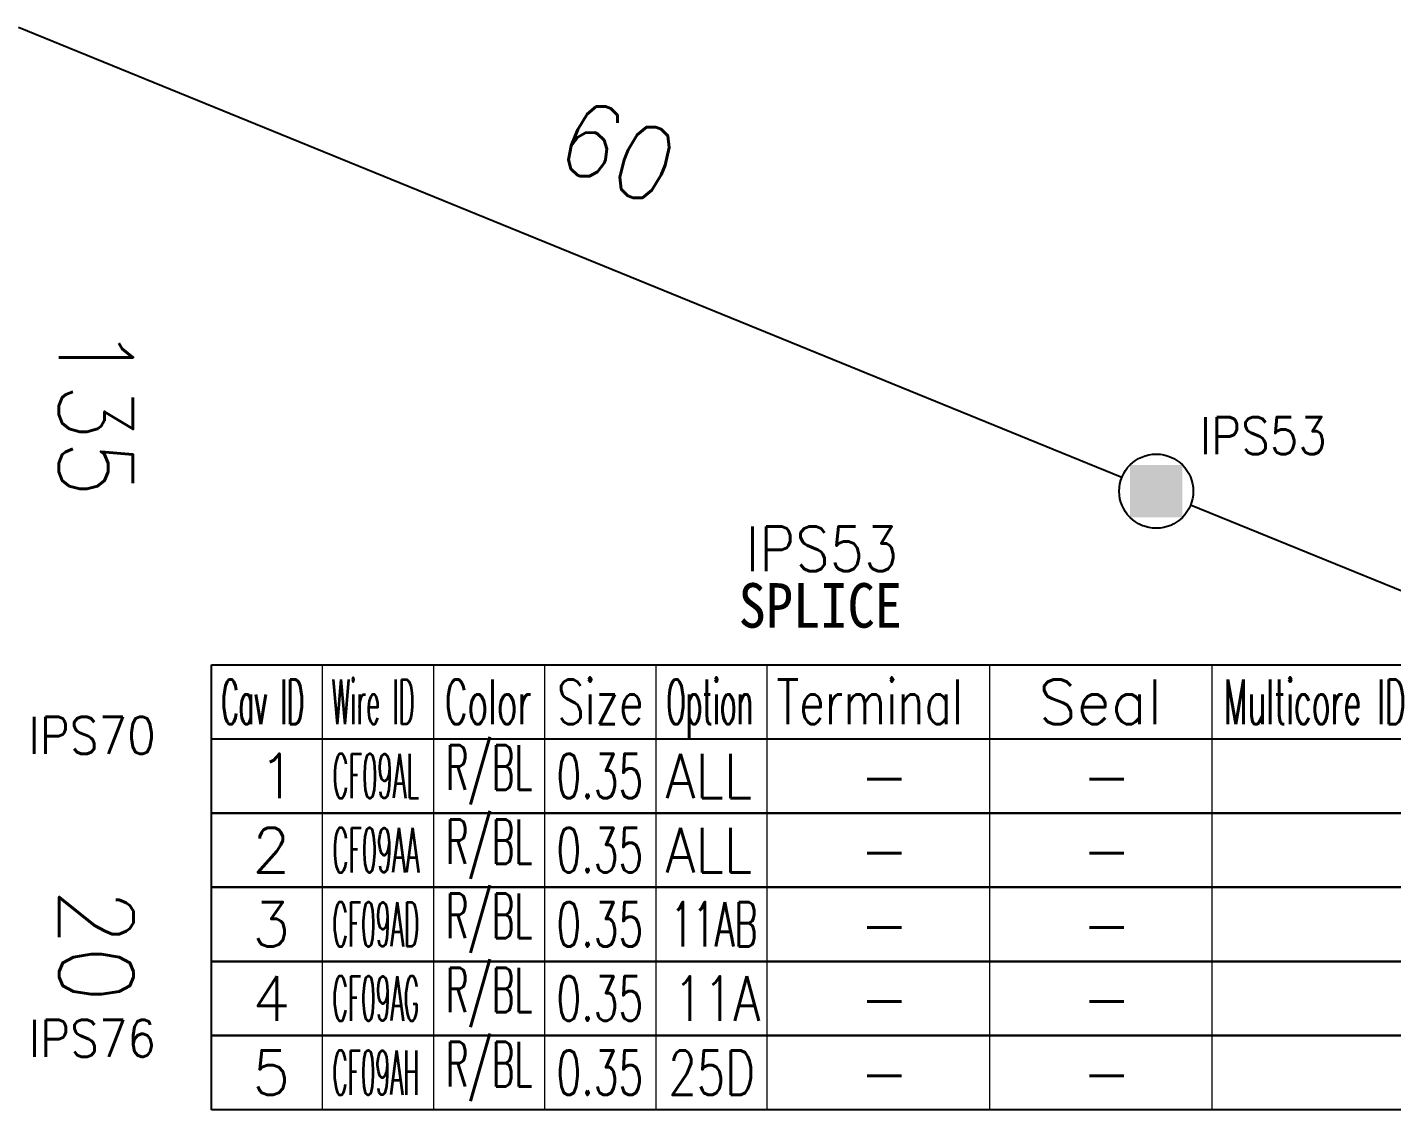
# Model space of a CAD drawing. Header units: inches. Extents: x 47316 to 59086, y 3141 to 11743.
# Drawn here: x 52260.6 to 52352.6, y 8549.8 to 8622.8 of the extents above; entities that cross this region are included whole.
import ezdxf

# ---------------------------------------------------------------- set-up
doc = ezdxf.new("R2010")
doc.units = ezdxf.units.IN
doc.header["$MEASUREMENT"] = 0
doc.styles.get("Standard").update_dxf_attribs({"font": ''})
doc.styles.get('Standard').set_extended_font_data('SimSun')
doc.linetypes.add('_VH_OTCON', pattern='A,0.0001,[7,VeSys.shx,S=0.1,R=0,X=0,Y=0],-0.4,[7,VeSys.shx,S=0.1,R=0,X=0,Y=0],-0.4,["X",Standard,S=1,R=0,X=-0.5,Y=-0.5],-0.0001,[7,VeSys.shx,S=0.1,R=0,X=0,Y=0],-0.4', length=1.2002)

msp = doc.modelspace()

# ---------------------------------------------------------------- linework, layer by layer
at = {"color": 0, "linetype": '_VH_OTCON', "lineweight": -2, "ltscale": 5}
for p, q in [((52259.994, 8622.773), (52334.427, 8592.44)), ((52400.081, 8565.685), (52339.057, 8590.553))]:
    msp.add_line(p, q, dxfattribs=at)
at = {"color": 0, "linetype": 'Continuous', "lineweight": -2}
for p, q in [((52273.006, 8579.798), (52355.506, 8579.798)), ((52273.006, 8574.798), (52273.006, 8579.798)), ((52273.006, 8574.798), (52355.506, 8574.798))]:
    msp.add_line(p, q, dxfattribs=at)
at = {"color": 7, "linetype": 'Continuous', "lineweight": 15}
for p, q in [((52280.506, 8574.798), (52280.506, 8579.798)), ((52288.006, 8574.798), (52288.006, 8579.798)), ((52295.506, 8574.798), (52295.506, 8579.798)), ((52303.006, 8574.798), (52303.006, 8579.798)), ((52310.506, 8574.798), (52310.506, 8579.798)), ((52325.506, 8574.798), (52325.506, 8579.798)), ((52340.506, 8574.798), (52340.506, 8579.798))]:
    msp.add_line(p, q, dxfattribs=at)
at = {"color": 102, "linetype": 'Continuous', "lineweight": 15}
for p, q in [((52280.506, 8569.798), (52280.506, 8574.798)), ((52288.006, 8569.798), (52288.006, 8574.798)), ((52295.506, 8569.798), (52295.506, 8574.798)), ((52303.006, 8569.798), (52303.006, 8574.798)), ((52310.506, 8569.798), (52310.506, 8574.798)), ((52325.506, 8569.798), (52325.506, 8574.798)), ((52340.506, 8569.798), (52340.506, 8574.798)), ((52280.506, 8564.798), (52280.506, 8569.798)), ((52288.006, 8564.798), (52288.006, 8569.798)), ((52295.506, 8564.798), (52295.506, 8569.798)), ((52303.006, 8564.798), (52303.006, 8569.798)), ((52310.506, 8564.798), (52310.506, 8569.798)), ((52325.506, 8564.798), (52325.506, 8569.798)), ((52340.506, 8564.798), (52340.506, 8569.798)), ((52280.506, 8559.798), (52280.506, 8564.798)), ((52288.006, 8559.798), (52288.006, 8564.798)), ((52295.506, 8559.798), (52295.506, 8564.798)), ((52303.006, 8559.798), (52303.006, 8564.798)), ((52310.506, 8559.798), (52310.506, 8564.798)), ((52325.506, 8559.798), (52325.506, 8564.798)), ((52340.506, 8559.798), (52340.506, 8564.798)), ((52280.506, 8554.798), (52280.506, 8559.798)), ((52288.006, 8554.798), (52288.006, 8559.798)), ((52295.506, 8554.798), (52295.506, 8559.798)), ((52303.006, 8554.798), (52303.006, 8559.798)), ((52310.506, 8554.798), (52310.506, 8559.798)), ((52325.506, 8554.798), (52325.506, 8559.798)), ((52340.506, 8554.798), (52340.506, 8559.798)), ((52280.506, 8549.798), (52280.506, 8554.798)), ((52288.006, 8549.798), (52288.006, 8554.798)), ((52295.506, 8549.798), (52295.506, 8554.798)), ((52303.006, 8549.798), (52303.006, 8554.798)), ((52310.506, 8549.798), (52310.506, 8554.798)), ((52325.506, 8549.798), (52325.506, 8554.798)), ((52340.506, 8549.798), (52340.506, 8554.798))]:
    msp.add_line(p, q, dxfattribs=at)
at = {"color": 0, "linetype": 'Continuous', "lineweight": -2}
for points in [[(52273.006, 8569.798), (52273.006, 8574.798), (52355.506, 8574.798), (52355.506, 8569.798)], [(52273.006, 8564.798), (52273.006, 8569.798), (52355.506, 8569.798), (52355.506, 8564.798)], [(52273.006, 8559.798), (52273.006, 8564.798), (52355.506, 8564.798), (52355.506, 8559.798)], [(52273.006, 8554.798), (52273.006, 8559.798), (52355.506, 8559.798), (52355.506, 8554.798)], [(52273.006, 8549.798), (52273.006, 8554.798), (52355.506, 8554.798), (52355.506, 8549.798)]]:
    msp.add_lwpolyline(points, close=True, dxfattribs=at)
msp.add_circle((52336.742, 8591.496), 2.5, dxfattribs=at)
at = {"color": 0, "linetype": 'Continuous', "lineweight": -2, "extrusion": (0, 0, -1)}
msp.add_solid([(-52334.974, 8593.264), (-52334.974, 8589.729), (-52338.51, 8593.264), (-52338.51, 8589.729)], dxfattribs=at)

# ---------------------------------------------------------------- texts
at = {"color": 7, "linetype": '_VH_OTCON', "lineweight": 18, "ltscale": 5, "char_height": 5, "attachment_point": 1}
for s, insert, width, rotation in [('\\Fromans.shx;\\W0.9000000000;\\T1.0000000000;\\o\\l60', (52297.809, 8618.161), 8.57143, 337.82823), ('\\Fromans.shx;\\W0.9000000000;\\T1.0000000000;\\o\\l135', (52267.706, 8602.641), 12.85714, 270), ('\\Fromans.shx;\\W0.9000000000;\\T1.0000000000;\\o\\l20', (52267.743, 8564.716), 8.57143, 270)]:
    msp.add_mtext(s, dxfattribs=dict(at, insert=insert, width=width, rotation=rotation))
at = {"color": 21, "linetype": 'Continuous', "lineweight": 15, "attachment_point": 1}
for s, insert, char_height, width in [('\\Fromans.shx;\\W0.9000000000;\\T1.0000000000;\\o\\lIPS53', (52339.67, 8596.496), 2.5, 9.53571), ('\\Fromans.shx;\\W0.9000000000;\\T1.0000000000;\\o\\lIPS70', (52260.662, 8576.28), 2.5, 9.53571), ('\\Fromans.shx;\\W0.3991228070;\\T1.0000000000;\\o\\lCF09AL', (52281.177, 8573.798), 3, 6.5), ('\\Fromans.shx;\\W0.6500000000;\\T1.0000000000;\\o\\l0.35', (52296.285, 8573.798), 3, 6.5), ('\\Fromans.shx;\\W1.0000000000;\\T1.0000000000;\\o\\l-', (52316.72, 8573.798), 3, 3.71429), ('\\Fromans.shx;\\W0.3956521739;\\T1.0000000000;\\o\\lCF09AA', (52281.176, 8568.798), 3, 6.5), ('\\Fromans.shx;\\W0.6500000000;\\T1.0000000000;\\o\\l0.35', (52296.285, 8568.798), 3, 6.5), ('\\Fromans.shx;\\W1.0000000000;\\T1.0000000000;\\o\\l-', (52316.72, 8568.798), 3, 3.71429), ('\\Fromans.shx;\\W0.3855932203;\\T1.0000000000;\\o\\lCF09AD', (52281.171, 8563.798), 3, 6.5), ('\\Fromans.shx;\\W0.6500000000;\\T1.0000000000;\\o\\l0.35', (52296.285, 8563.798), 3, 6.5), ('\\Fromans.shx;\\W1.0000000000;\\T1.0000000000;\\o\\l-', (52316.72, 8563.798), 3, 3.71429), ('\\Fromans.shx;\\W0.3855932203;\\T1.0000000000;\\o\\lCF09AG', (52281.171, 8558.798), 3, 6.5), ('\\Fromans.shx;\\W0.6500000000;\\T1.0000000000;\\o\\l0.35', (52296.285, 8558.798), 3, 6.5), ('\\Fromans.shx;\\W1.0000000000;\\T1.0000000000;\\o\\l-', (52316.72, 8558.798), 3, 3.71429), ('\\Fromans.shx;\\W0.9000000000;\\T1.0000000000;\\o\\lIPS76', (52260.681, 8555.866), 2.5, 9.53571), ('\\Fromans.shx;\\W0.3823529412;\\T1.0000000000;\\o\\lCF09AH', (52281.17, 8553.798), 3, 6.5), ('\\Fromans.shx;\\W0.6500000000;\\T1.0000000000;\\o\\l0.35', (52296.285, 8553.798), 3, 6.5), ('\\Fromans.shx;\\W1.0000000000;\\T1.0000000000;\\o\\l-', (52316.72, 8553.798), 3, 3.71429)]:
    msp.add_mtext(s, dxfattribs=dict(at, insert=insert, char_height=char_height, width=width))
at = {"color": 6, "linetype": 'Continuous', "lineweight": 20, "char_height": 3, "attachment_point": 1}
for s, insert, width in [('\\Fromans.shx;\\W0.9000000000;\\T1.0000000000;\\o\\lIPS53', (52309.049, 8589.115), 11.44286), ('\\f黑体|b0|i0|c1|p0;\\W0.9000000000;\\T1.0000000000;\\o\\lSPLICE', (52308.568, 8585.298), 11.64944)]:
    msp.add_mtext(s, dxfattribs=dict(at, insert=insert, width=width))
at = {"color": 7, "linetype": 'Continuous', "lineweight": 15, "char_height": 3, "attachment_point": 1}
for s, insert, width in [('\\Fromans.shx;\\W0.4026548673;\\T1.0000000000;\\o\\lWire ID', (52281.121, 8578.798), 6.5), ('\\Fromans.shx;\\W0.7222222222;\\T1.0000000000;\\o\\lSize', (52296.316, 8578.798), 6.5), ('\\Fromans.shx;\\W0.4595959596;\\T1.0000000000;\\o\\lOption', (52303.703, 8578.798), 6.5), ('\\Fromans.shx;\\W0.7480916031;\\T1.0000000000;\\o\\lTerminal', (52311.113, 8578.798), 14), ('\\Fromans.shx;\\W0.5185185185;\\T1.0000000000;\\o\\lMulticore ID', (52341.302, 8578.798), 14), ('\\Fromans.shx;\\W0.4292452830;\\T1.0000000000;\\o\\lCav ID', (52273.69, 8578.798), 6.5), ('\\Fromans.shx;\\W0.5687500000;\\T1.0000000000;\\o\\lColor', (52288.75, 8578.798), 6.5), ('\\Fromans.shx;\\W1.0000000000;\\T1.0000000000;\\o\\lSeal', (52328.792, 8578.798), 9.28571), ('\\Fromans.shx;\\W1.0000000000;\\T1.0000000000;\\o\\l1', (52276.185, 8573.798), 2.85714), ('\\Fromans.shx;\\W1.0000000000;\\T1.0000000000;\\o\\l2', (52275.756, 8568.798), 2.85714), ('\\Fromans.shx;\\W1.0000000000;\\T1.0000000000;\\o\\l3', (52275.756, 8563.798), 2.85714), ('\\Fromans.shx;\\W1.0000000000;\\T1.0000000000;\\o\\l4', (52275.756, 8558.798), 2.85714), ('\\Fromans.shx;\\W1.0000000000;\\T1.0000000000;\\o\\l5', (52275.756, 8553.798), 2.85714)]:
    msp.add_mtext(s, dxfattribs=dict(at, insert=insert, width=width))
at = {"color": 140, "linetype": 'Continuous', "lineweight": 15, "char_height": 3, "attachment_point": 1}
for s, insert, width in [('\\Fromans.shx;\\W0.5617283951;\\T1.0000000000;\\o\\lR/BL', (52288.827, 8574.369), 6.5), ('\\Fromans.shx;\\W0.8750000000;\\T1.0000000000;\\o\\lALL', (52303.631, 8573.798), 6.5), ('\\Fromans.shx;\\W1.0000000000;\\T1.0000000000;\\o\\l-', (52331.72, 8573.798), 3.71429), ('\\Fromans.shx;\\W0.5617283951;\\T1.0000000000;\\o\\lR/BL', (52288.827, 8569.369), 6.5), ('\\Fromans.shx;\\W0.8750000000;\\T1.0000000000;\\o\\lALL', (52303.631, 8568.798), 6.5), ('\\Fromans.shx;\\W1.0000000000;\\T1.0000000000;\\o\\l-', (52331.72, 8568.798), 3.71429), ('\\Fromans.shx;\\W0.5617283951;\\T1.0000000000;\\o\\lR/BL', (52288.827, 8564.369), 6.5), ('\\Fromans.shx;\\W0.5759493671;\\T1.0000000000;\\o\\l11AB', (52304, 8563.798), 6.5), ('\\Fromans.shx;\\W1.0000000000;\\T1.0000000000;\\o\\l-', (52331.72, 8563.798), 3.71429), ('\\Fromans.shx;\\W0.5617283951;\\T1.0000000000;\\o\\lR/BL', (52288.827, 8559.369), 6.5), ('\\Fromans.shx;\\W0.7844827586;\\T1.0000000000;\\o\\l11A', (52304.179, 8558.798), 6.5), ('\\Fromans.shx;\\W1.0000000000;\\T1.0000000000;\\o\\l-', (52331.72, 8558.798), 3.71429), ('\\Fromans.shx;\\W0.5617283951;\\T1.0000000000;\\o\\lR/BL', (52288.827, 8554.369), 6.5), ('\\Fromans.shx;\\W0.7459016393;\\T1.0000000000;\\o\\l25D', (52303.826, 8553.798), 6.5), ('\\Fromans.shx;\\W1.0000000000;\\T1.0000000000;\\o\\l-', (52331.72, 8553.798), 3.71429)]:
    msp.add_mtext(s, dxfattribs=dict(at, insert=insert, width=width))

doc.saveas('drawing.dxf')
